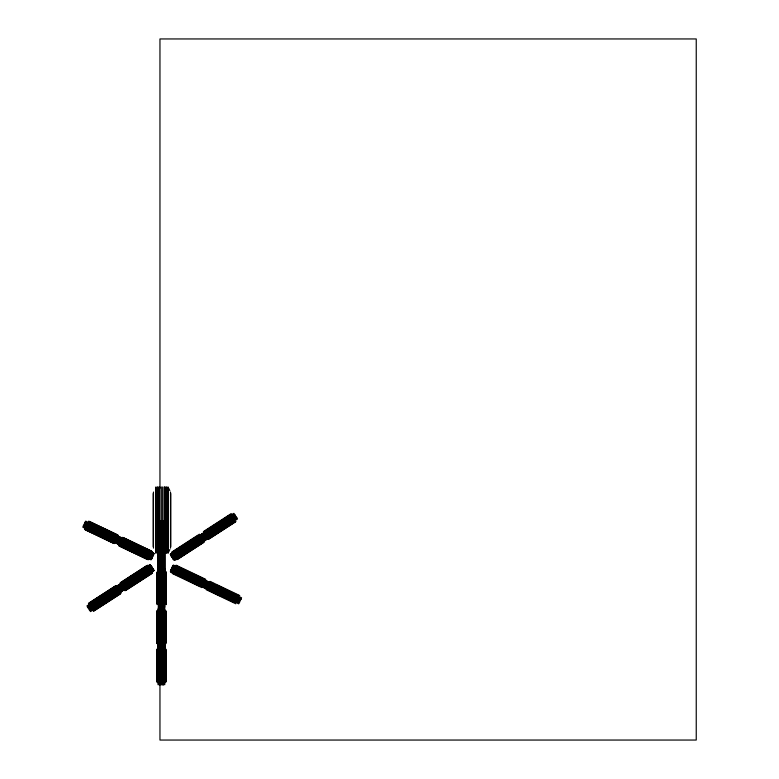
<?xml version="1.0" encoding="UTF-8"?>
<svg xmlns="http://www.w3.org/2000/svg" width="779" height="779" viewBox="0 0 779 779"><rect width="100%" height="100%" fill="white"/><g stroke="black" fill="none" stroke-linecap="round" stroke-linejoin="round"><path stroke-width="1.17" d="M152.596 554.346L152.187 555.135L153.044 554.083L153.151 554.609L152.314 555.641L151.876 554.96L153.044 554.083M152.616 554.512L152.139 555.115M171.925 570.695L171.935 570.024M172.402 570.092L171.594 569.566L171.341 570.861L172.51 569.994L172.071 569.313M173.328 567.394L173.698 566.742M150.25 565.875L150.386 567.326L151.194 567.307L150.25 565.875L150.23 566.859M150.201 567.024C151.467 567.54 149.587 565.69 150.298 566.956M171.789 555.076L171.322 554.784L171.546 556.118L172.568 556.021L172.12 554.775L171.322 554.784M173.727 558.124L174.243 558.524M174.262 558.465L173.629 558.894L173.191 557.647L174.467 558.348L174.126 559.079M153.512 554.414L150.863 558.738L150.425 558.056L151.262 557.024C152.041 557.91 151.613 559.361 150.259 559.507L87.258 529.457C87.452 527.052 88.67 524.51 90.422 522.816L153.424 552.866L153.512 554.414L89.312 523.79M235.316 600.307L237.429 596.227L237.128 595.497L174.126 565.447C173.045 565.311 172.295 567.044 173.016 567.404L173.59 567.677L173.853 566.372L172.393 567.346L171.419 569.829L235.453 600.366L233.963 602.138L170.961 572.088L170.874 570.54L235.073 601.164M163.902 682.755L158.439 682.755L157.903 682.073L157.903 610.707C160.085 609.714 163.045 609.714 165.265 610.707L165.265 682.073L163.902 682.755L163.902 610.025M92.876 604.261L93.207 603.306L93.227 604.835L92.049 604.066L93.207 603.306M94.463 606.763L95.077 606.452M94.532 606.607L94.843 607.182M95.301 606.86L95.096 607.698L93.918 606.929L95.087 606.159L95.096 607.698M229.153 517.947L229.571 518.541M231.577 520.645L231.032 521.17L232.103 521.55L231.869 520.168L230.701 520.927L232.103 521.55M231.178 521.648L231.509 520.684M150.892 567.511L149.948 566.07M151.788 569.468L152.626 568.913L153.064 570.16L151.788 569.468L152.499 569.936M152.129 568.728L153.064 570.16M152.762 570.364L151.817 568.933M170.825 555.631L171.623 554.59M233.33 520.674L173.61 559.312L174.973 560.043L233.583 522.134C233.048 519.749 231.529 517.383 229.581 515.951L170.981 553.869L170.64 554.726L171.76 556.04L172.256 556.225L171.818 554.969L172.373 555.174M174.438 558.884L173.493 557.443M157.933 600.122L159.958 600.58L159.977 521.083L159.958 600.58M159.977 600.482L161 600.512L161 521.093M157.971 600.181L157.933 520.966L164.836 521.024L164.836 600.297L163.522 600.677L163.541 521.112L163.541 600.57L161 600.512M150.824 558.066L150.834 557.375M171.993 570.617L172.295 570.043M89.497 528.211L89.342 528.756M233.077 595.497L232.785 594.971L232.366 595.565M233.369 599.694L234.109 599.616M159.403 522.952L158.897 522.339M158.877 521.852L159.753 521.794L159.734 523.322L158.468 522.524L159.753 521.794M161.886 522.543L163.171 521.813L163.152 523.352L162.295 523.342L162.314 521.813M163.171 521.813L162.295 521.881M159.666 598.983L160.542 598.759L159.637 598.954M163.21 598.515C162.762 600.278 164.982 598.194 163.21 598.584M150.59 557.735L150.795 558.212L151.038 557.657M171.828 570.228L172.169 570.608M232.717 595.536L233.349 595.205M92.049 604.066L92.506 603.258M93.227 604.835L93.684 604.027M93.918 606.929L94.376 606.111M228.831 518.074L230 517.305L230.233 518.697L229.299 518.785L229.318 517.714M229.289 517.256L229.523 518.648L230.233 518.697M230.009 518.833L230.467 518.025M230.701 520.927L231.159 520.119M231.879 521.696L232.337 520.878M90.773 602.907L149.412 564.911L150.775 565.642L91.055 604.28L90.773 602.907C98.339 614.602 92.565 606.744 91.055 604.28M163.532 611.301L162.957 611.778L163.045 611.145M163.551 611.612L163.541 610.639L162.256 611.106L162.694 611.875L163.97 611.096M160.153 681.498L159.286 680.953L158.858 681.732L160.153 682.17L160.143 680.943M162.675 681.352L163.493 681.197M163.571 681.479L162.704 680.934L162.275 681.713L163.571 682.151L163.561 680.924M150.366 567.044L151.194 567.307M152.012 569.283L151.963 569.313M159.13 521.102L159.13 600.56M159.374 521.112L159.325 607.347M160.201 521.112L160.211 607.347M161.672 521.122L161.672 600.628M162.451 521.132L162.451 600.648M163.278 521.141L163.278 600.667M233.466 599.606L234.411 599.022L234.372 600.424L233.116 599.83L234.411 599.022M234.888 596.373L234.888 596.899M88.193 528.396L89.488 527.578L89.458 528.99L88.193 528.396L88.757 529.136M89.643 525.299L90.939 524.491L90.909 525.893L89.643 525.299L90.208 526.039M88.426 528.503L89.488 527.578M89.975 525.932L91.036 525.007L90.705 524.374M150.532 558.572L151.369 557.55M151.983 555.485L152.713 553.927M171.672 571.017L172.402 569.468M173.016 567.404L173.853 566.372M171.341 570.861L172.51 569.994M172.685 567.248L173.259 567.521L173.522 566.216M234.567 596.743L235.862 595.925L235.833 597.337L234.567 596.743L235.131 597.483M234.8 596.85L235.862 595.925M233.447 600.463L234.498 599.538L234.177 598.915M234.898 597.376L235.589 597.22L235.628 595.818M168.761 551.785L169.832 549.516M87.258 529.457L89.975 523.761M151.019 557.92L150.259 559.507L150.931 559.507L86.946 528.99M151.399 557.121L152.012 555.826M170.874 570.54L171.253 569.741L235.453 600.366M171.896 570.111L170.961 572.088L170.552 571.533L234.528 602.05M172.987 567.833L174.126 565.447L173.454 565.447L237.429 595.964M233.963 602.138L235.316 599.294M237.128 595.497L236.222 597.396L240.877 599.528M158.897 522.358L159.685 522.242L159.403 522.972M162.305 522.388L163.191 522.475L162.324 522.709M170.981 553.869L170.62 554.444L230.136 515.932M159.228 598.885L159.656 598.253L160.951 598.885L160.513 599.518L159.228 598.885L160.513 599.733L160.513 598.476L159.228 599.1M163.074 598.253L163.074 599.733L164.359 599.1L163.074 598.253L163.931 598.476M163.931 599.733L163.931 598.253M164.836 549.195C164.174 550.617 150.834 548.64 162.363 549.098M229.299 518.785L229.893 518.395M233.515 599.499L234.148 599.441M164.836 544.151C162.665 544.901 159.987 544.823 157.933 543.908M159.325 611.281L159.432 611.768M160.192 607.941L160.552 611.116L159.432 611.671M162.684 611.418L163.278 611.252M159.344 681.138L158.858 681.732M160.094 681.567L159.987 681.07L160.581 681.722M162.285 681.8A1.198 0.73 -0.4 0 1 162.821 680.583A1.198 0.73 -0.4 0 1 164.291 681.459A1.198 0.73 -0.4 0 1 162.285 681.8L162.762 681.119M163.21 681.654L163.405 681.05M158.838 611.125L160.123 610.668L160.562 611.437L159.276 611.895L158.838 611.125L159.344 611.719M158.838 611.447L159.267 610.668M162.256 611.427L162.684 610.648M160.571 681.391L160.192 684.838M163.571 682.151L163.989 681.372M164.836 537.452L157.933 537.276L160.406 537.335M234.956 596.276L235.609 596.344M233.096 594.757L232.483 595.292L233.447 594.922M157.933 581.455L164.836 581.338M164.836 596.032L157.933 595.896M157.933 577.025L164.836 576.918M173.824 557.706L173.191 557.647A1.198 0.516 56.8 0 0 174.486 559.205A1.198 0.516 56.8 0 0 174.301 557.569A1.198 0.516 56.8 0 0 173.289 557.589A1.198 0.516 56.8 0 0 174.584 559.147A1.198 0.516 56.8 0 0 174.214 557.628A1.198 0.516 56.8 0 0 173.201 557.657M92.516 604.786L93.441 604.689M230 517.305L229.065 517.402M94.152 606.257L95.087 606.159M94.386 607.649L95.32 607.552M95.554 606.88L94.882 607.26L94.863 606.305M230.944 520.265L231.869 520.168M160.123 611.418L159.403 611.223L159.276 611.895M149.919 566.606L150.386 567.326M152.324 569.118L153.181 569.352L93.461 607.99M152.791 569.829C154.281 568.68 153.142 572.214 153.765 570.51L94.249 609.012M173.999 557.628L174.467 558.348M163.424 681.498L162.675 681.255M89.03 602.985L115.302 585.993M120.628 582.546L146.89 565.554M88.426 603.521L116.042 585.662M120.024 583.082L147.64 565.223M89.322 603.423L89.945 603.014M90.734 602.508L95.291 599.557M96.479 598.788L100.919 595.916M101.426 595.584L109.615 590.287M111.251 589.236L114.172 587.347M114.961 586.83L115.584 586.431M123.014 581.621L135.926 573.276M136.783 572.721L142.947 568.728M143.813 568.164L146.91 566.167M88.796 603.881L89.449 603.462M90.997 602.459L92.545 601.456M93.217 601.028L98.621 597.532M99.43 597.006L101.046 595.964M101.796 595.477L108.369 591.222M108.739 590.979L110.715 589.703M114.747 587.103L115.944 586.324M120.667 583.267L123.9 581.173M125.692 580.014L136.062 573.305M136.958 572.731L145.615 567.122M146.062 566.839L146.656 566.45M147.163 566.129L147.815 565.71M133.521 575.321L135.38 574.123M147.844 566.06L148.526 565.622M90.578 603.355L150.104 564.853L149.529 564.902M86.878 605.974L94.162 601.261M97.94 598.817L102.059 596.149M110.18 590.901L113.627 588.671M116.344 586.908L118.145 585.74M118.466 585.535L119.236 585.039M125.75 580.822L127.639 579.605M129.528 578.378L133.647 575.72M134.485 575.175L139.792 571.737M145.215 568.232L147.036 567.054M149.743 565.301L150.503 564.814M90.627 603.628L150.357 564.989M171.779 552.058L199.395 534.19M203.377 531.619L230.993 513.75M87.336 606.88L91.591 604.124M150.376 566.099L151.145 565.603M91.192 604.504L150.922 565.866L151.262 566.382L91.532 605.02M87.472 607.094L91.737 604.338M150.571 566.314A1.198 0.516 56.8 0 1 150.844 567.891A1.198 0.516 56.8 0 1 149.558 566.343A1.198 0.516 56.8 0 1 150.571 566.314L151.292 565.817M172.675 551.951L173.298 551.551M174.087 551.035L177.008 549.146M179.832 547.316L183.075 545.222M184.779 544.112L189.024 541.376M189.872 540.821L193.659 538.367M194.604 537.763L197.525 535.874M204.887 531.112L209.366 528.211M210.233 527.656L218.081 522.573M218.422 522.358L220.136 521.248M220.944 520.723L222.56 519.681M223.369 519.155L226.299 517.256M227.166 516.691L230.263 514.695M172.149 552.418L172.802 551.99M174.35 550.996L175.898 549.993M176.521 549.584L183.007 545.388M186.025 543.44L195.159 537.529M205.159 531.064L207.253 529.71M212.521 526.302L218.178 522.641M219.931 521.502L221.694 520.362M222.512 519.836L224.128 518.795M224.936 518.269L228.968 515.659M229.416 515.367L230.009 514.987M230.516 514.656L231.168 514.237M180.436 547.433L183.065 545.728M183.99 545.125L186.785 543.323M190.446 540.957L192.121 539.866M204.049 532.145L205.656 531.112M215.588 524.686L217.448 523.488M231.197 514.588L231.879 514.15M87.813 607.62L151.632 566.343M170.231 554.502L202.589 533.576M204.39 532.408L233.856 513.342M87.959 607.844L92.214 605.088M150.824 567.17L151.769 566.567M170.64 554.726L230.36 516.087M92.126 605.945L151.856 567.307L151.262 566.382M88.407 608.545L92.672 605.789M151.282 567.872L152.226 567.268M170.689 555.408L171.458 554.911M230.243 516.886L234.498 514.13M171.059 555.378L230.788 516.74M230.38 517.1L234.645 514.344M92.526 606.549L152.246 567.91L152.703 568.612L92.974 607.25M171.205 555.593L230.925 516.954M88.806 609.159L93.071 606.403M151.671 568.485L152.616 567.881M171.166 556.157L171.935 555.661M230.72 517.626L234.985 514.87M171.312 556.372L235.122 515.094M173.61 559.312L171.682 556.342L231.412 517.704M89.264 609.86L93.519 607.104M152.129 569.186L153.073 568.582M93.12 607.474L152.84 568.836M89.4 610.084L93.665 607.318M152.45 569.293L153.22 568.797M171.769 557.073L172.714 556.469M188.713 546.118L190.378 545.037M228.257 520.528L230.526 519.057M231.314 518.551L235.579 515.795M172.14 557.034L231.86 518.405M89.741 610.609L153.551 569.322M89.887 610.824L94.142 608.068M152.927 570.043L153.697 569.546M172.159 557.686L173.104 557.082M189.102 546.731L190.767 545.651M231.714 519.165L235.969 516.409M172.529 557.647L232.259 519.009M94.025 608.866L153.745 570.228M172.617 558.387L173.561 557.783M232.171 519.866L236.427 517.11M90.53 611.612L154.154 570.452M172.987 558.348L232.707 519.71M172.753 558.611L173.698 557.998M232.308 520.08L236.573 517.324M106.937 601.466L108.797 600.268M120.326 592.8L121.008 592.361M124.104 590.365L124.776 589.927M134.855 583.403L137.601 581.631M173.123 558.562L232.853 519.934M93.217 610.717L93.87 610.298M94.376 609.967L97.745 607.786M102.682 604.592L106.207 602.313M107.59 601.417L113.159 597.814M113.773 597.415L115.438 596.344M116.12 595.906L117.668 594.903M118.447 594.396L119.985 593.394M125.964 589.528L126.568 589.148M127.006 588.856L131.3 586.081M131.67 585.837L133.647 584.562M133.978 584.347L136.043 583.013M137.805 581.874L144.758 577.375M150.483 573.675L151.077 573.286M173.094 559.137L173.863 558.64M232.648 520.606L236.913 517.85M94.483 610.025L97.443 608.107M98.183 607.63L100.072 606.413M100.598 606.072L102.146 605.069M102.925 604.562L106.82 602.04M107.677 601.485L111.056 599.304M112.955 598.077L118.019 594.796M119.499 593.841L120.122 593.442M130.726 586.577L135.848 583.267M137.893 581.942L149.607 574.366M151.087 573.402L151.71 573.003M173.464 559.088L233.184 520.45M173.24 559.351L237.05 518.074M93.392 611.203L121.008 593.335M124.991 590.764L152.606 572.896M94.132 610.872L120.404 593.88M125.731 590.433L151.993 573.441M173.883 560.14L237.507 518.98M233.797 521.599L174.282 560.101L174.973 560.043M176.57 559.244L177.222 558.825M177.729 558.504L179.306 557.598M180.056 557.121L196.727 546.332M199.473 544.433L201.021 543.43M201.8 542.924L203.475 541.97M208.821 538.386L219.201 531.794M219.912 531.21L222.94 529.253M223.476 528.902L232.96 522.894M233.836 522.203L235.063 521.531M176.745 559.731L204.361 541.863M208.344 539.292L235.959 521.433M177.495 559.4L203.757 542.408M209.084 538.961L235.346 521.969M151.856 567.307L152.246 567.91M150.581 558.163L151.593 557.18L151.701 557.706M90.792 525.659L90.306 525.552M235.044 596.198L235.531 596.305M164.836 529.564L157.933 529.467M164.836 591.232L157.933 591.173M157.933 520.966L164.836 521.024M229.406 517.694L229.104 518.21M89.079 527.938L89.819 528.211M157.933 586.246L164.836 586.217M90.939 524.491L90.013 524.52M88.524 529.019L89.585 528.104L89.254 527.471M163.191 611.7L162.256 611.106M159.267 610.989L160.123 610.989M162.684 610.97L163.97 611.418M159.267 611.573L160.133 611.895M160.143 681.274L159.286 680.953M162.704 681.255L163.999 681.693M162.275 681.382L163.571 681.829M162.645 598.885L163.931 599.518M161.759 537.374L162.363 537.383M161.759 600.219L164.836 600.297L164.71 486.953M92.837 603.55L93.363 604.046M92.282 603.404L93.461 604.173M233.661 600.122L233.116 599.83M233.476 599.061L233.681 600.58M151.876 554.96L152.314 555.641A1.198 0.516 -64.8 0 0 152.966 553.713A1.198 0.516 -64.8 0 0 151.769 554.775A1.198 0.516 -64.8 0 0 152.314 555.631M173.96 566.898L172.548 566.245M150.785 557.277L152.217 557.91M150.425 558.056L150.863 558.738A1.198 0.516 -64.8 0 0 151.506 556.81A1.198 0.516 -64.8 0 0 150.318 557.871A1.198 0.516 -64.8 0 0 150.863 558.718A1.198 0.516 -64.8 0 0 151.408 556.761A1.198 0.516 -64.8 0 0 150.211 557.822A1.198 0.516 -64.8 0 0 150.766 558.67M89.361 521.394L117.6 534.861M123.316 537.588L151.554 551.055M88.582 521.161L118.272 535.319M122.537 537.354L152.226 551.513M89.137 521.862L89.809 522.183M92.75 523.585L96.83 525.533M97.706 525.952L101.601 527.811M112.712 533.109L103.996 528.951L106.519 530.275M123.384 538.201L124.621 538.786M125.361 539.136L129.781 541.249M130.346 541.522L134.27 543.391M136.471 544.443L144.076 548.065M144.651 548.338L151.33 551.532M90.831 522.787L97.774 526.098M98.641 526.516L101.63 527.938M106.85 530.431L116.061 534.822M117.24 535.387L117.95 535.718M123.666 538.455L124.309 538.756M124.786 538.99L135.449 544.073M136.393 544.521L147.212 549.682M149.549 550.792L151.905 551.921M93.461 524.394L96.021 525.611M117.658 535.933L118.389 536.283M134.261 543.849L136.228 544.794M144.076 548.533L146.647 549.76M147.299 550.071L149.899 551.308M89.858 522.904L153.833 553.421L153.424 552.866M85.68 521.122L90.091 523.225M90.939 523.634L97.57 526.789M98.456 527.217L101.114 528.483M102 528.902L106.489 531.044M111.66 533.508L117.356 536.234M121.495 538.201L124.046 539.419M124.903 539.828L127.474 541.054M128.486 541.541L130.521 542.505M131.534 542.992L140.444 547.238M141.505 547.744L143.628 548.757M144.69 549.263L148.4 551.035M149.373 551.503L151.321 552.428M153.259 553.353L154.076 553.742M89.643 523.089L153.852 553.713M176.093 565.184L205.783 579.342M210.057 581.377L239.737 595.546M85.145 521.988L89.731 524.17M145.128 550.597L147.095 551.532M152.733 554.22L153.745 554.706M89.195 524.024L153.405 554.648M85.038 522.222L89.614 524.403M145.021 550.831L146.988 551.766M152.811 554.541L153.629 554.94M175.976 565.69L176.687 566.021M176.94 566.021L178.167 566.615M179.18 567.209L183.357 569.206M183.902 569.342L196.512 575.477M198.47 576.294L202.628 578.281M203.572 578.846L204.215 579.157M209.94 581.884L212.871 583.159M216.64 585.078L237.059 594.825M237.907 595.224L238.851 595.555M175.265 565.69L175.996 566.041M88.933 524.588L153.132 555.213M84.765 522.787L153.366 555.505M84.658 523.021L89.234 525.202M152.421 555.349L153.249 555.739M173.201 565.145L207.633 581.572M207.974 581.738L241.597 597.766M173.22 565.603L237.429 596.227M88.455 525.572L152.665 556.196M84.298 523.77L88.874 525.961M151.876 556.011L152.888 556.498M172.665 566.012L173.678 566.499M231.256 593.958L233.388 594.971M236.68 596.548L241.256 598.73M172.889 566.314L237.089 596.938M236.563 596.782L241.149 598.963M88.144 526.234L152.353 556.858M172.772 566.547L236.982 597.172M83.976 524.433L88.563 526.614M151.564 556.673L152.577 557.151M172.276 566.81L173.104 567.2M172.169 567.044L240.76 599.762M87.784 526.984L151.993 557.608M172.393 567.346L236.592 597.97M83.616 525.192L88.202 527.373M112.41 538.922L114.503 539.915M87.676 527.217L151.876 557.842M83.509 525.426L88.085 527.607M112.293 539.156L114.386 540.149M151.282 557.745L152.109 558.144M171.808 567.803L172.821 568.281M235.823 598.33L240.409 600.521M172.032 568.095L236.241 598.72M87.404 527.782L151.613 558.407M83.236 525.991L151.837 558.709M83.129 526.224L87.706 528.405M137.971 552.379L140.142 553.421M150.902 558.553L151.72 558.942M171.497 568.456L172.51 568.943M235.511 598.993L240.088 601.174M171.721 568.758L235.92 599.372M86.956 528.727L151.165 559.341M82.788 527.179L114.474 542.291M116.412 543.216L151.184 559.809M171.137 569.215L172.149 569.692M235.151 599.752L239.728 601.933M171.02 569.449L239.62 602.167M84.522 528.444L85.252 528.795M86.167 529.233L88.436 530.314M99.03 535.368L102.03 536.799M103.023 537.276L106.801 539.078M141.583 555.67L144.066 556.849M92.341 532.524L99.527 535.952M99.887 536.127L102.77 537.5M103.344 537.773L105.837 538.961M106.402 539.234L111.037 541.444M113.744 542.729L114.445 543.07M118.924 545.203L120.511 545.962M121.281 546.332L123.783 547.52M126.49 548.815L132.089 551.483M132.956 551.902L139.46 554.999M142.713 556.547L147.163 558.67M147.698 558.933L148.4 559.264M170.757 570.014L171.575 570.403M234.771 600.551L239.348 602.732M85.534 529.399L86.216 529.72M90.082 531.57L99.478 536.049M99.839 536.215L104.026 538.221M104.863 538.61L107.356 539.808M110.16 541.142L113.773 542.866M119.499 545.602L120.17 545.913M121.018 546.322L123.111 547.316M124.153 547.822L133.443 552.243M134.358 552.681L140.035 555.398M142.255 556.449L147.065 558.747M170.981 570.306L235.19 600.93M170.64 570.247L171.468 570.647M234.654 600.784L239.241 602.965M84.638 529.408L114.328 543.576M118.603 545.612L148.292 559.77M85.31 529.866L113.549 543.343M119.275 546.069L147.513 559.536M170.309 571.211L238.705 603.832M172.48 573.032L173.337 573.558M173.717 573.626L184.409 578.719M185.11 579.06L199.025 585.818M200.076 586.197L200.719 586.499M206.435 589.226L217.322 594.543M217.672 594.708L221.947 596.626M222.901 597.084L233.554 602.167M172.159 573.441L201.839 587.6M206.114 589.635L235.803 603.793M163.386 611.194L163.551 611.875M171.984 554.93L172.373 555.446M158.858 681.411L159.296 682.18M150.376 566.596L150.629 567.083M231.645 520.314L232.123 521.024M230.925 520.781L231.392 521.502L231.022 520.908M92.263 603.929L92.73 604.64M94.142 606.783L94.61 607.503M230.156 516.837L233.583 522.134M168.761 488.384L169.832 490.653M163.571 611.369L162.694 611.875M170.747 493.526L170.747 546.644M170.513 492.036L170.513 548.134M168.293 487.255L168.293 552.915M167.826 486.953L167.826 553.217M166.365 486.953L166.365 553.217M166.365 572.643L166.365 603.813M166.248 571.844L166.248 604.621M166.093 611.496L166.093 642.821M166.093 649.959L166.093 681.284M165.878 486.953L165.878 553.217M165.849 572.643L165.849 573.957M165.849 586.675L165.849 590.764M165.849 602.888L165.849 603.813M165.966 610.687L165.966 643.62M165.966 649.15L165.966 682.092M165.742 571.961L165.742 573.325M165.742 578.69L165.742 593.939M165.742 594.961L165.742 604.504M165.567 611.496L165.567 642.821M165.567 649.959L165.567 681.284M165.031 569.225L165.031 607.24M165.148 610.161L165.148 610.736M165.148 643.571L165.148 644.155M165.148 648.625L165.148 649.209M165.148 682.044L165.148 682.618M164.934 610.152L164.934 682.628C167.203 681.313 156.043 681.313 158.195 682.628L158.195 610.152M164.749 608.058L164.749 684.722M164.505 521.122L164.505 600.619M164.223 486.953L164.262 600.687M164.018 591.3L164.018 607.347M163.756 600.258L163.756 607.347M163.736 607.941L163.736 610.512M163.736 682.258L163.736 684.838M163.639 610.025L163.639 682.755M163.483 607.941L163.483 610.512M163.483 682.258L163.483 684.838M163.132 600.258L163.132 607.347M163.015 610.025L163.015 682.755M162.869 600.258L162.869 607.347M162.85 607.941L162.85 684.838M162.665 486.953L162.694 600.648M162.587 607.941L162.587 610.512M162.587 682.258L162.587 684.838M162.042 577.015L162.042 607.347M161.925 610.025L161.925 682.755M161.759 607.941L161.759 610.707M161.759 682.073L161.759 684.838M161.302 486.953L161.302 549.302M161.311 577.015L161.311 607.347M161.195 610.025L161.195 682.755M161.029 607.941L161.029 610.707M161.029 682.073L161.029 684.838M160.474 577.015L160.474 607.347M160.367 610.025L160.367 682.755M160.104 610.025L160.104 682.755M159.958 488.092L159.958 38.95L696.241 38.95L696.241 740.05L159.958 740.05L159.958 681.625M159.958 607.377L159.929 610.707M159.744 486.953L159.744 549.302M159.588 577.015L159.588 607.347M159.481 610.025L159.481 682.755M159.257 486.953L159.257 549.302M159.305 607.941L159.305 684.838M159.043 607.941L159.043 610.512M159.043 682.258L159.043 684.838M158.4 521.102L158.4 600.541M158.439 610.025L158.439 682.755M158.312 569.225L158.312 607.24M158.088 486.953L158.166 600.463M158.03 608.058L158.03 646.258M158.03 646.521L158.03 684.722M157.601 486.953L157.601 553.217M157.601 571.961L157.601 604.504M157.631 610.161L157.631 610.736M157.631 622.762L157.631 629.354M157.631 643.571L157.631 644.155M157.631 648.625L157.631 649.209M157.631 663.426L157.631 667.827M157.631 682.044L157.631 682.618M157.494 572.643L157.494 603.813M157.319 610.804L157.319 611.359M157.319 642.948L157.319 643.512M157.319 649.267L157.319 649.822M157.319 681.421L157.319 681.976M157.105 571.844L157.105 604.621M156.978 572.643L156.978 603.813M156.822 610.687L156.822 643.62M156.822 649.15L156.822 682.092M156.696 611.496L156.696 642.821M156.696 649.959L156.696 681.284M156.141 486.953L156.141 553.217M155.664 487.255L155.664 552.915M153.453 492.036L153.453 548.134M153.22 493.526L153.22 546.644M228.851 519.291A1.198 0.915 56.7 0 1 228.52 520.226M232.512 595.653A1.198 0.915 -64.9 0 1 232.979 594.864M171.419 554.736A1.198 0.516 56.8 0 0 172.714 556.284A1.198 0.516 56.8 0 0 172.432 554.716A1.198 0.516 56.8 0 0 171.419 554.736M230.418 520.908A1.198 0.915 56.7 0 0 232.064 521.979A1.198 0.915 56.7 0 0 231.743 520.041A1.198 0.915 56.7 0 0 230.418 520.908M228.549 518.054A1.198 0.915 56.7 0 0 230.195 519.126A1.198 0.915 56.7 0 0 229.873 517.188A1.198 0.915 56.7 0 0 228.549 518.054M228.481 518.093A1.198 0.915 56.7 0 0 230.126 519.165A1.198 0.915 56.7 0 0 229.805 517.227A1.198 0.915 56.7 0 0 228.481 518.093M172.003 571.163A1.198 0.516 -64.8 0 0 172.646 569.254A1.198 0.516 -64.8 0 0 171.458 570.316A1.198 0.516 -64.8 0 0 172.003 571.163M172.11 571.211A1.198 0.516 -64.8 0 0 172.753 569.303A1.198 0.516 -64.8 0 0 171.555 570.364A1.198 0.516 -64.8 0 0 172.11 571.211M173.454 568.076A1.198 0.516 -64.8 0 0 174.097 566.158A1.198 0.516 -64.8 0 0 172.909 567.219A1.198 0.516 -64.8 0 0 173.454 568.076M234.265 600.57A1.198 0.915 -64.9 0 0 234.313 598.603A1.198 0.915 -64.9 0 0 232.833 599.888A1.198 0.915 -64.9 0 0 234.265 600.57M234.197 600.531A1.198 0.915 -64.9 0 0 234.245 598.564A1.198 0.915 -64.9 0 0 232.765 599.859A1.198 0.915 -64.9 0 0 234.197 600.531M235.648 597.444A1.198 0.915 -64.9 0 0 235.696 595.477A1.198 0.915 -64.9 0 0 234.216 596.763A1.198 0.915 -64.9 0 0 235.648 597.444M91.036 526.146A1.198 0.915 -64.9 0 0 91.085 524.179A1.198 0.915 -64.9 0 0 89.604 525.474A1.198 0.915 -64.9 0 0 91.036 526.146M89.585 529.233A1.198 0.915 -64.9 0 0 89.634 527.276A1.198 0.915 -64.9 0 0 88.154 528.561A1.198 0.915 -64.9 0 0 89.585 529.233M149.646 566.284A1.198 0.516 56.8 0 0 150.941 567.833A1.198 0.516 56.8 0 0 150.659 566.255A1.198 0.516 56.8 0 0 149.646 566.284M151.525 569.137A1.198 0.516 56.8 0 0 152.811 570.686A1.198 0.516 56.8 0 0 152.538 569.118A1.198 0.516 56.8 0 0 151.525 569.137M91.98 603.91A1.198 0.915 56.7 0 0 93.626 604.981A1.198 0.915 56.7 0 0 93.305 603.043A1.198 0.915 56.7 0 0 92.049 603.861A1.198 0.915 56.7 0 0 93.694 604.932A1.198 0.915 56.7 0 0 93.373 602.995A1.198 0.915 56.7 0 0 91.98 603.91M93.86 606.763A1.198 0.915 56.7 0 0 95.505 607.834A1.198 0.915 56.7 0 0 95.184 605.896A1.198 0.915 56.7 0 0 93.86 606.763M161.896 523.361A1.198 1.178 14 0 0 163.902 522.845A1.198 1.178 14 0 0 162.431 521.385A1.198 1.178 14 0 0 161.896 523.361M158.488 523.332A1.198 1.178 14 0 0 160.484 522.816A1.198 1.178 14 0 0 159.023 521.365A1.198 1.178 14 0 0 158.488 523.332M159.491 599.762A1.198 1.013 0 0 0 161.282 598.885A1.198 1.013 0 0 0 159.491 598.009A1.198 1.013 0 0 0 159.491 599.762M162.908 599.703A1.198 1.013 0 0 0 164.7 598.817A1.198 1.013 0 0 0 162.908 597.941A1.198 1.013 0 0 0 162.908 599.703M162.295 681.898A1.198 0.73 -0.4 0 0 164.291 681.557A1.198 0.73 -0.4 0 0 162.821 680.68A1.198 0.73 -0.4 0 0 162.295 681.898M158.877 681.917A1.198 0.73 -0.4 0 0 160.873 681.586A1.198 0.73 -0.4 0 0 159.403 680.7A1.198 0.73 -0.4 0 0 158.877 681.82A1.198 0.73 -0.4 0 0 160.873 681.489A1.198 0.73 -0.4 0 0 159.403 680.603A1.198 0.73 -0.4 0 0 158.877 681.917M162.519 612.06A1.198 0.73 -0.4 0 0 164.311 611.418A1.198 0.73 -0.4 0 0 162.509 610.794A1.198 0.73 -0.4 0 0 162.519 612.06M159.101 612.177A1.198 0.73 -0.4 0 0 160.902 611.534A1.198 0.73 -0.4 0 0 159.101 610.911A1.198 0.73 -0.4 0 0 159.101 612.177"/></g></svg>
